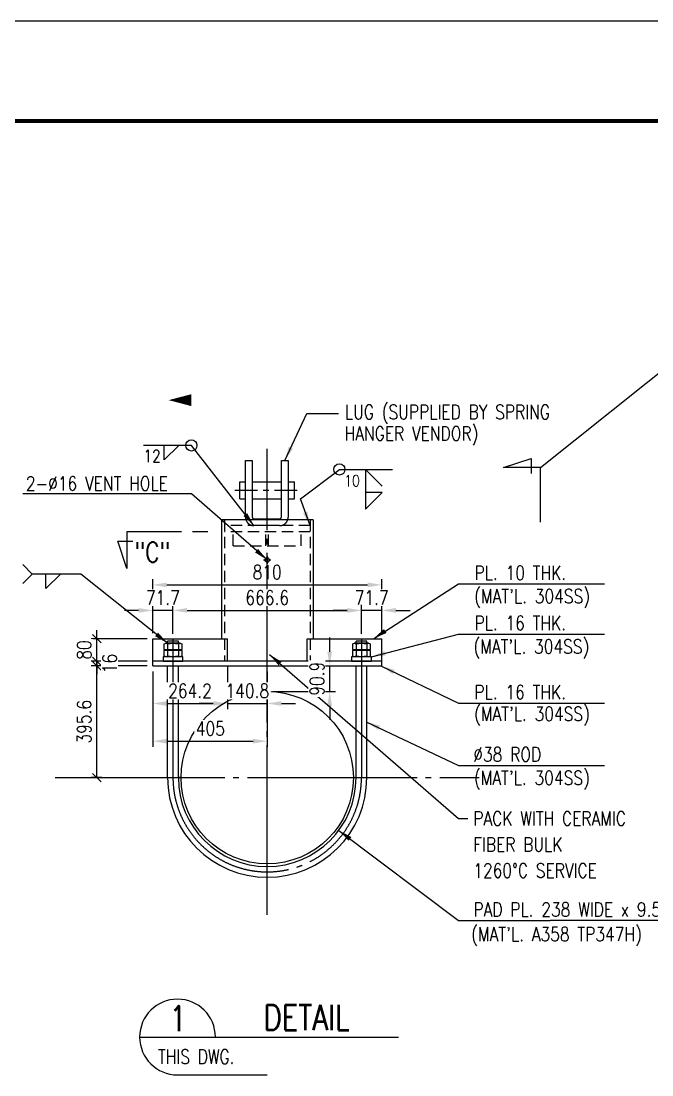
# Model space of a CAD drawing. Header units: millimetres. Extents: x 0 to 91981, y -132907 to 77676.
# Drawn here: x 26668 to 33361, y 24507 to 35691 of the extents above; entities that cross this region are included whole.
import ezdxf
from ezdxf.enums import TextEntityAlignment as Align

# ---------------------------------------------------------------- set-up
doc = ezdxf.new("R2010")
doc.units = ezdxf.units.MM
doc.header["$LTSCALE"] = 60
for name, pattern in [('CENTER', [7, 4, -1, 1, -1]), ('JNK-CENTER', [34, 30, -1.5, 1, -1.5]), ('JNK-HIDDEN', [3, 2, -1]), ('PHA', [30, 20, -2, 2, -2, 2, -2])]:
    doc.linetypes.add(name, pattern=pattern)
for name, color, linetype in [('C', 1, 'CENTER'), ('CEN-R', 1, 'JNK-CENTER'), ('CENTER-R', 1, 'CENTER'), ('CON-C', 4, 'Continuous'), ('CON-G', 3, 'Continuous'), ('CON-W', 7, 'Continuous'), ('CON-Y', 2, 'Continuous'), ('Dim-W', 7, 'Continuous'), ('HID-Y', 2, 'JNK-HIDDEN'), ('PAN-W', 6, 'PHA'), ('TXT-Y', 2, 'Continuous')]:
    doc.layers.add(name, color=color, linetype=linetype)
doc.layers.add('CONT-G', color=3, linetype='Continuous', lineweight=25)
doc.styles.add('SIMPLEX', font='simplex.shx', dxfattribs={"width": 0.8})
doc.dimstyles.new('DIM60', dxfattribs={"dimscale": 60, "dimtxt": 2.5, "dimasz": 2.5, "dimexe": 1, "dimexo": 1, "dimgap": 1, "dimtad": 1, "dimdsep": 46, "dimtxsty": 'SIMPLEX', "dimcen": 0, "dimclrd": 256, "dimclre": 256, "dimclrt": 2, "dimadec": 1, "dimazin": 2, "dimtfac": 1, "dimtix": 1, "dimtmove": 2, "dimatfit": 2, "dimfxl": 1, "dimarcsym": 1})
doc.dimstyles.new('DIM60x3', dxfattribs={"dimscale": 60, "dimtxt": 2.5, "dimasz": 2.5, "dimexe": 1, "dimexo": 1, "dimgap": 1, "dimtad": 1, "dimdec": 1, "dimlfac": 0.333333, "dimdsep": 46, "dimtxsty": 'SIMPLEX', "dimcen": 0, "dimclrd": 256, "dimclre": 256, "dimclrt": 2, "dimadec": 1, "dimazin": 2, "dimtfac": 1, "dimtdec": 1, "dimtix": 1, "dimtmove": 2, "dimatfit": 2, "dimldrblk": 'NONE', "dimfxl": 1, "dimtfill": 1, "dimarcsym": 1})

# ---------------------------------------------------------------- blocks, each defined once
blk = doc.blocks.new('TITLE')
at = {"color": 7}
blk.add_line((841, 594.85), (0, 594.85), dxfattribs=at)
at = {"color": 7, "const_width": 0.707}
blk.add_lwpolyline([(823.32, 577.17), (27.94, 577.17)], dxfattribs=at)
blk = doc.blocks.new('SECTITLE')
at = {"layer": 'CON-G'}
for p, q in [((-1.7, 0), (44.1, 0)), ((5, -6.7), (20.86, -6.7))]:
    blk.add_line(p, q, dxfattribs=at)
blk.add_arc((5, 0), 6.7, 0, 270, dxfattribs=at)
at = {"layer": 'CON-C', "style": 'SIMPLEX', "width": 0.8}
for tag, p in [('ELEVATION', (27.83, 1.22)), ('A', (5.06, 1.04))]:
    blk.add_attdef(tag, text='', height=4.5, dxfattribs=at).set_placement(p, align=Align.CENTER)
at = {"layer": 'CON-Y', "style": 'SIMPLEX', "width": 0.8}
blk.add_attdef('SCALE', text='', height=2.5, dxfattribs=at).set_placement((44.9, -3.72), align=Align.RIGHT)
blk.add_attdef('H0000-0000', (1.54, -4.72), '', height=2.5, dxfattribs=at)
blk = doc.blocks.new('_Oblique')
at = {"color": 0, "linetype": 'ByBlock', "lineweight": -2}
blk.add_line((-0.5, -0.5), (0.5, 0.5), dxfattribs=at)
blk = doc.blocks.new('*D133')
at = {"layer": 'DEFPOINTS', "color": 0, "ltscale": 60, "transparency": 16777216}
for p in [(27472, 28849), (28064, 28849), (27585, 27662)]:
    blk.add_point(p, dxfattribs=at)
at = {"layer": 'Dim-W', "linetype": 'ByBlock', "lineweight": -2, "ltscale": 60, "transparency": 16777216}
for p, q in [((28004, 28849), (27412, 28849)), ((27472, 27662), (27472, 28849)), ((27525, 27662), (27412, 27662))]:
    blk.add_line(p, q, dxfattribs=at)
at = {"layer": 'Dim-W', "lineweight": -2, "ltscale": 60, "transparency": 16777216, "xscale": 90, "yscale": 90, "zscale": 90}
for p, rotation in [((27472, 28849), 90), ((27472, 27662), 270)]:
    blk.add_blockref('_Oblique', p, dxfattribs=dict(at, rotation=rotation))
at = {"layer": 'Dim-W', "color": 2, "ltscale": 60, "transparency": 16777216, "insert": (27337, 28255), "char_height": 150, "attachment_point": 5, "rotation": 90, "style": 'SIMPLEX', "bg_fill": 3, "box_fill_scale": 1.1, "bg_fill_color": 256, "bg_fill_true_color": 13158600, "bg_fill_transparency": 0}
blk.add_mtext('395.6', dxfattribs=at)
blk = doc.blocks.new('_None')
blk = doc.blocks.new('*D134')
at = {"layer": 'DEFPOINTS', "color": 0, "ltscale": 60, "transparency": 16777216}
for p in [(28064, 29137), (28064, 28897)]:
    blk.add_point(p, dxfattribs=at)
at = {"layer": 'Dim-W', "linetype": 'ByBlock', "lineweight": -2, "ltscale": 60, "transparency": 16777216}
for p, q in [((27472, 29137), (27472, 29227)), ((28004, 29137), (27412, 29137)), ((27472, 28897), (27472, 29137)), ((28004, 28897), (27412, 28897)), ((27472, 28897), (27472, 28807))]:
    blk.add_line(p, q, dxfattribs=at)
at = {"layer": 'Dim-W', "lineweight": -2, "ltscale": 60, "transparency": 16777216, "xscale": 90, "yscale": 90, "zscale": 90}
for p, rotation in [((27472, 29137), 270), ((27472, 28897), 90)]:
    blk.add_blockref('_Oblique', p, dxfattribs=dict(at, rotation=rotation))
at = {"layer": 'Dim-W', "color": 2, "ltscale": 60, "transparency": 16777216, "insert": (27337, 29017), "char_height": 150, "attachment_point": 5, "rotation": 90, "style": 'SIMPLEX', "bg_fill": 3, "box_fill_scale": 1.1, "bg_fill_color": 256, "bg_fill_true_color": 13158600, "bg_fill_transparency": 0}
blk.add_mtext('80', dxfattribs=at)
at = {"layer": 'DEFPOINTS', "color": 0, "ltscale": 60, "transparency": 16777216}
blk.add_point((27472, 29137), dxfattribs=at)
blk = doc.blocks.new('*D135')
at = {"layer": 'DEFPOINTS', "color": 0, "ltscale": 60, "transparency": 16777216}
for p in [(28064, 28897), (28064, 28849)]:
    blk.add_point(p, dxfattribs=at)
at = {"layer": 'Dim-W', "linetype": 'ByBlock', "lineweight": -2, "ltscale": 60, "transparency": 16777216}
for p, q in [((27472, 28897), (27472, 28987)), ((28004, 28897), (27412, 28897)), ((27472, 28849), (27472, 28897)), ((28004, 28849), (27412, 28849)), ((27472, 28849), (27472, 28759))]:
    blk.add_line(p, q, dxfattribs=at)
at = {"layer": 'Dim-W', "lineweight": -2, "ltscale": 60, "transparency": 16777216, "xscale": 90, "yscale": 90, "zscale": 90}
for p, rotation in [((27472, 28897), 270), ((27472, 28849), 90)]:
    blk.add_blockref('_Oblique', p, dxfattribs=dict(at, rotation=rotation))
at = {"layer": 'Dim-W', "color": 2, "ltscale": 60, "transparency": 16777216, "insert": (27607, 28873), "char_height": 150, "attachment_point": 5, "rotation": 90, "style": 'SIMPLEX', "bg_fill": 3, "box_fill_scale": 1.1, "bg_fill_color": 256, "bg_fill_true_color": 13158600, "bg_fill_transparency": 0}
blk.add_mtext('16', dxfattribs=at)
at = {"layer": 'DEFPOINTS', "color": 0, "ltscale": 60, "transparency": 16777216}
blk.add_point((27472, 28897), dxfattribs=at)
blk = doc.blocks.new('*D136')
at = {"layer": 'DEFPOINTS', "color": 0, "ltscale": 60, "transparency": 16777216}
for p in [(28857, 28897), (28064, 28849), (28857, 28449)]:
    blk.add_point(p, dxfattribs=at)
at = {"layer": 'Dim-W', "linetype": 'ByBlock', "lineweight": -2, "ltscale": 60, "transparency": 16777216}
for p, q in [((28064, 28789), (28064, 28389)), ((28857, 28837), (28857, 28389)), ((28214, 28449), (28707, 28449))]:
    blk.add_line(p, q, dxfattribs=at)
at = {"layer": 'Dim-W', "ltscale": 60, "transparency": 16777216}
for points in [[(28214, 28474), (28214, 28424), (28064, 28449)], [(28707, 28474), (28707, 28424), (28857, 28449)]]:
    blk.add_solid(points, dxfattribs=at)
at = {"layer": 'Dim-W', "color": 2, "ltscale": 60, "transparency": 16777216, "insert": (28460, 28584), "char_height": 150, "attachment_point": 5, "style": 'SIMPLEX', "bg_fill": 3, "box_fill_scale": 1.1, "bg_fill_color": 256, "bg_fill_true_color": 13158600, "bg_fill_transparency": 0}
blk.add_mtext('264.2', dxfattribs=at)
blk = doc.blocks.new('*D137')
at = {"layer": 'DEFPOINTS', "color": 0, "ltscale": 60, "transparency": 16777216}
for p in [(30494, 29708), (28064, 29137), (30494, 29137)]:
    blk.add_point(p, dxfattribs=at)
at = {"layer": 'Dim-W', "linetype": 'ByBlock', "lineweight": -2, "ltscale": 60, "transparency": 16777216}
for p, q in [((28064, 29197), (28064, 29768)), ((30494, 29197), (30494, 29768)), ((28214, 29708), (30344, 29708))]:
    blk.add_line(p, q, dxfattribs=at)
at = {"layer": 'Dim-W', "ltscale": 60, "transparency": 16777216}
for points in [[(28214, 29733), (28214, 29683), (28064, 29708)], [(30344, 29733), (30344, 29683), (30494, 29708)]]:
    blk.add_solid(points, dxfattribs=at)
at = {"layer": 'Dim-W', "color": 2, "ltscale": 60, "transparency": 16777216, "insert": (29279, 29843), "char_height": 150, "attachment_point": 5, "style": 'SIMPLEX'}
blk.add_mtext('810', dxfattribs=at)
blk = doc.blocks.new('*D138')
at = {"layer": 'DEFPOINTS', "color": 0, "ltscale": 60, "transparency": 16777216}
for p in [(30279, 29129), (30494, 29137)]:
    blk.add_point(p, dxfattribs=at)
at = {"layer": 'Dim-W', "linetype": 'ByBlock', "lineweight": -2, "ltscale": 60, "transparency": 16777216}
for p, q in [((30129, 29437), (29979, 29437)), ((30279, 29189), (30279, 29497)), ((30494, 29437), (30279, 29437)), ((30494, 29197), (30494, 29497)), ((30644, 29437), (30794, 29437))]:
    blk.add_line(p, q, dxfattribs=at)
at = {"layer": 'Dim-W', "ltscale": 60, "transparency": 16777216}
for points in [[(30129, 29462), (30129, 29412), (30279, 29437)], [(30644, 29462), (30644, 29412), (30494, 29437)]]:
    blk.add_solid(points, dxfattribs=at)
at = {"layer": 'Dim-W', "color": 2, "ltscale": 60, "transparency": 16777216, "insert": (30387, 29572), "char_height": 150, "attachment_point": 5, "style": 'SIMPLEX', "bg_fill": 3, "box_fill_scale": 1.1, "bg_fill_color": 256, "bg_fill_true_color": 13158600, "bg_fill_transparency": 0}
blk.add_mtext('71.7', dxfattribs=at)
at = {"layer": 'DEFPOINTS', "color": 0, "ltscale": 60, "transparency": 16777216}
blk.add_point((30279, 29437), dxfattribs=at)
blk = doc.blocks.new('*D139')
at = {"layer": 'DEFPOINTS', "color": 0, "ltscale": 60, "transparency": 16777216}
for p in [(30279, 29437), (28279, 29129), (30279, 29129)]:
    blk.add_point(p, dxfattribs=at)
at = {"layer": 'Dim-W', "linetype": 'ByBlock', "lineweight": -2, "ltscale": 60, "transparency": 16777216}
for p, q in [((28279, 29189), (28279, 29497)), ((28429, 29437), (30129, 29437)), ((30279, 29189), (30279, 29497))]:
    blk.add_line(p, q, dxfattribs=at)
at = {"layer": 'Dim-W', "ltscale": 60, "transparency": 16777216}
for points in [[(28429, 29462), (28429, 29412), (28279, 29437)], [(30129, 29462), (30129, 29412), (30279, 29437)]]:
    blk.add_solid(points, dxfattribs=at)
at = {"layer": 'Dim-W', "color": 2, "ltscale": 60, "transparency": 16777216, "insert": (29279, 29572), "char_height": 150, "attachment_point": 5, "style": 'SIMPLEX', "bg_fill": 3, "box_fill_scale": 1.1, "bg_fill_color": 256, "bg_fill_true_color": 13158600, "bg_fill_transparency": 0}
blk.add_mtext('666.6', dxfattribs=at)
blk = doc.blocks.new('*D140')
at = {"layer": 'DEFPOINTS', "color": 0, "ltscale": 60, "transparency": 16777216}
for p in [(29279, 28849), (29279, 28576)]:
    blk.add_point(p, dxfattribs=at)
at = {"layer": 'Dim-W', "linetype": 'ByBlock', "lineweight": -2, "ltscale": 60, "transparency": 16777216}
for p, q in [((29942, 28999), (29942, 29149)), ((29339, 28849), (30002, 28849)), ((29942, 28576), (29942, 28849)), ((29339, 28576), (30002, 28576)), ((29942, 28426), (29942, 28276))]:
    blk.add_line(p, q, dxfattribs=at)
at = {"layer": 'Dim-W', "ltscale": 60, "transparency": 16777216}
for points in [[(29917, 28999), (29967, 28999), (29942, 28849)], [(29917, 28426), (29967, 28426), (29942, 28576)]]:
    blk.add_solid(points, dxfattribs=at)
at = {"layer": 'Dim-W', "color": 2, "ltscale": 60, "transparency": 16777216, "insert": (29807, 28712), "char_height": 150, "attachment_point": 5, "rotation": 90, "style": 'SIMPLEX', "bg_fill": 3, "box_fill_scale": 1.1, "bg_fill_color": 256, "bg_fill_true_color": 13158600, "bg_fill_transparency": 0}
blk.add_mtext('90.9', dxfattribs=at)
at = {"layer": 'DEFPOINTS', "color": 0, "ltscale": 60, "transparency": 16777216}
blk.add_point((29942, 28849), dxfattribs=at)
blk = doc.blocks.new('*D141')
at = {"layer": 'DEFPOINTS', "color": 0, "ltscale": 60, "transparency": 16777216}
for p in [(28064, 28849), (29279, 28849), (29279, 28049)]:
    blk.add_point(p, dxfattribs=at)
at = {"layer": 'Dim-W', "linetype": 'ByBlock', "lineweight": -2, "ltscale": 60, "transparency": 16777216}
for p, q in [((28064, 28789), (28064, 27989)), ((29279, 28789), (29279, 27989)), ((28214, 28049), (29129, 28049))]:
    blk.add_line(p, q, dxfattribs=at)
at = {"layer": 'Dim-W', "ltscale": 60, "transparency": 16777216}
for points in [[(28214, 28074), (28214, 28024), (28064, 28049)], [(29129, 28074), (29129, 28024), (29279, 28049)]]:
    blk.add_solid(points, dxfattribs=at)
at = {"layer": 'Dim-W', "color": 2, "ltscale": 60, "transparency": 16777216, "insert": (28676, 28184), "char_height": 150, "attachment_point": 5, "style": 'SIMPLEX', "bg_fill": 3, "box_fill_scale": 1.1, "bg_fill_color": 256, "bg_fill_true_color": 13158600, "bg_fill_transparency": 0}
blk.add_mtext('405', dxfattribs=at)
blk = doc.blocks.new('weld-sy2')
blk.add_lwpolyline([(2.56, 0), (0, -2.56), (0, 0)])
at = {"style": 'SIMPLEX', "width": 0.8}
blk.add_attdef('4', text='', height=2.2, dxfattribs=at).set_placement((-0.6504, -2.992), align=Align.RIGHT)
blk = doc.blocks.new('weld-sy8')
blk.add_lwpolyline([(3.2, -3.2), (0, 0), (0, -7.6), (3.2, -4.4), (0, -4.4)])
blk = doc.blocks.new('*D160')
at = {"layer": 'DEFPOINTS', "color": 0, "ltscale": 60, "transparency": 16777216}
for p in [(28857, 28897), (29279, 28849)]:
    blk.add_point(p, dxfattribs=at)
at = {"layer": 'Dim-W', "linetype": 'ByBlock', "lineweight": -2, "ltscale": 60, "transparency": 16777216}
for p, q in [((28857, 28837), (28857, 28389)), ((29279, 28789), (29279, 28389)), ((28707, 28449), (28557, 28449)), ((28857, 28449), (29279, 28449)), ((29429, 28449), (29579, 28449))]:
    blk.add_line(p, q, dxfattribs=at)
at = {"layer": 'Dim-W', "ltscale": 60, "transparency": 16777216}
for points in [[(28707, 28474), (28707, 28424), (28857, 28449)], [(29429, 28474), (29429, 28424), (29279, 28449)]]:
    blk.add_solid(points, dxfattribs=at)
at = {"layer": 'Dim-W', "color": 2, "ltscale": 60, "transparency": 16777216, "insert": (29068, 28584), "char_height": 150, "attachment_point": 5, "style": 'SIMPLEX', "bg_fill": 3, "box_fill_scale": 1.1, "bg_fill_color": 256, "bg_fill_true_color": 13158600, "bg_fill_transparency": 0}
blk.add_mtext('140.8', dxfattribs=at)
at = {"layer": 'DEFPOINTS', "color": 0, "ltscale": 60, "transparency": 16777216}
blk.add_point((29279, 28449), dxfattribs=at)
blk = doc.blocks.new('*D161')
at = {"layer": 'DEFPOINTS', "color": 0, "ltscale": 60, "transparency": 16777216}
for p in [(28064, 29137), (28279, 29129)]:
    blk.add_point(p, dxfattribs=at)
at = {"layer": 'Dim-W', "linetype": 'ByBlock', "lineweight": -2, "ltscale": 60, "transparency": 16777216}
for p, q in [((27914, 29437), (27764, 29437)), ((28064, 29197), (28064, 29497)), ((28279, 29437), (28064, 29437)), ((28279, 29189), (28279, 29497)), ((28429, 29437), (28579, 29437))]:
    blk.add_line(p, q, dxfattribs=at)
at = {"layer": 'Dim-W', "ltscale": 60, "transparency": 16777216}
for points in [[(27914, 29462), (27914, 29412), (28064, 29437)], [(28429, 29462), (28429, 29412), (28279, 29437)]]:
    blk.add_solid(points, dxfattribs=at)
at = {"layer": 'Dim-W', "color": 2, "ltscale": 60, "transparency": 16777216, "insert": (28172, 29572), "char_height": 150, "attachment_point": 5, "style": 'SIMPLEX', "bg_fill": 3, "box_fill_scale": 1.1, "bg_fill_color": 256, "bg_fill_true_color": 13158600, "bg_fill_transparency": 0}
blk.add_mtext('71.7', dxfattribs=at)
at = {"layer": 'DEFPOINTS', "color": 0, "ltscale": 60, "transparency": 16777216}
blk.add_point((28064, 29437), dxfattribs=at)
blk = doc.blocks.new('SECMARK2')
at = {"layer": 'CON-C'}
blk.add_line((0, 0), (-2.72, 0), dxfattribs=at)
blk.add_lwpolyline([(-4.67, 0), (-14.32, 0), (-14.32, 6.51), (-15.93, 1.64), (-13.23, 1.64)], dxfattribs=at)
at = {"layer": 'CON-C', "style": 'SIMPLEX', "width": 0.8}
blk.add_attdef('TAG', (-12.98, 1.18), '', height=3.5, dxfattribs=at)
blk = doc.blocks.new('U-BEND NUTS')
at = {"layer": 'CENTER-R'}
blk.add_line((0, 232), (0, 0), dxfattribs=at)
at = {"layer": 'CON-W', "color": 3}
for p, q in [((75, 192), (-75, 192)), ((75, 120), (-75, 120)), ((75, 120), (-75, 120)), ((57, 212), (-57, 212)), ((-57, 192), (-57, 212)), ((-57, 185), (-57, 127)), ((-57, 113), (-57, 55)), ((57, 192), (57, 212)), ((57, 185), (57, 127)), ((57, 113), (57, 55)), ((75, 48), (-75, 48))]:
    blk.add_line(p, q, dxfattribs=at)
for points in [[(-93, 185, -0.372659), (-57, 185, -0.117627), (57, 185, -0.372659), (93, 185), (93, 127, -0.372659), (57, 127, -0.117627), (-57, 127, -0.372659), (-93, 127)], [(-93, 113, -0.372659), (-57, 113, -0.117627), (57, 113, -0.372659), (93, 113), (93, 55, -0.372659), (57, 55, -0.117627), (-57, 55, -0.372659), (-93, 55)]]:
    blk.add_lwpolyline(points, format="xyb", close=True, dxfattribs=at)
blk.add_lwpolyline([(105, 0), (105, 48), (-105, 48), (-105, 0)], close=True, dxfattribs=at)

msp = doc.modelspace()

# ---------------------------------------------------------------- linework, layer by layer
at = {"elevation": -1544.59734}
msp.add_lwpolyline([(28474.09629, 31188.46331, 0, 0, 0), (28474.09629, 31668.46331, 126, 0, 0), (28234.09629, 31668.46331, 0, 0, 0)], format="xyseb", dxfattribs=at)
at = {"elevation": -327.42481}
msp.add_lwpolyline([(26685.01853, 29721.97277), (26785.81853, 29822.77277), (26685.01853, 29923.57277)], dxfattribs=at)
at = {"layer": 'C'}
msp.add_line((28935.58962, 30711.80608), (29638.48125, 30711.80608), dxfattribs=at)
msp.add_line((28935.58962, 30711.80608), (29638.48125, 30711.80608), dxfattribs=at)
at = {"layer": 'CEN-R'}
for p, q in [((29279.10655, 26206.99048), (29279.10655, 31153.31615)), ((29279.10655, 30012.25628), (29279.10655, 29932.25628)), ((29239.10655, 29972.25628), (29319.10655, 29972.25628)), ((30279.06652, 28896.80614), (30279.06655, 27662.08544)), ((27029.10655, 27662.08544), (31529.10655, 27662.08544))]:
    msp.add_line(p, q, dxfattribs=at)
msp.add_arc((29279.10655, 27662.08544), 999.96, 180, 0, dxfattribs=at)
at = {"layer": 'CON-C'}
for points in [[(32178.27503, 30953.42869), (33669.02237, 32143.34777), (35447.3442, 30759.11962), (35252.70794, 31116.29548), (34983.07211, 30909.97316)], [(32178.27503, 30374.42869), (32178.27503, 30953.42869), (31787.67503, 30953.42869), (32079.67503, 31050.42869), (32079.67503, 30888.42869)]]:
    msp.add_lwpolyline(points, dxfattribs=at)
at = {"layer": 'CON-G'}
for p, q in [((29701.50655, 29136.80608), (30494.10655, 29136.80608)), ((30494.10656, 28896.80614), (28064.10655, 28896.80608)), ((28064.10655, 28848.80608), (28064.10655, 28896.80608)), ((30494.10656, 28848.80608), (30494.10656, 28896.80608)), ((28064.10655, 28848.80608), (30494.10656, 28848.80608))]:
    msp.add_line(p, q, dxfattribs=at)
at = {"layer": 'CON-W'}
msp.add_line((30044.25833, 30933.68302, 604.47657), (30609.43135, 30933.68302, 604.47657), dxfattribs=at)
at = {"layer": 'CON-W', "color": 3}
for p, q in [((28064.10655, 28896.8061), (28064.10655, 29136.8061)), ((28064.10655, 29136.80608), (28856.70655, 29136.80605)), ((30494.10656, 28896.8061), (30494.10655, 29136.8061)), ((28222.14655, 27662.08544), (28222.14655, 28848.80608)), ((28336.14655, 27662.08544), (28336.14655, 28848.80608)), ((30222.06655, 27662.08544), (30222.06655, 28848.80608)), ((30336.06655, 27662.08544), (30336.06655, 28848.80608)), ((28364.70655, 27662.08544), (28336.14655, 27662.08544)), ((30193.50655, 27662.08544), (30222.06655, 27662.08544))]:
    msp.add_line(p, q, dxfattribs=at)
at = {"layer": 'CON-W'}
for centre in [(28474.09629, 31188.46331, -1217.17253), (30044.25833, 30933.68302, 604.47657)]:
    msp.add_circle(centre, 60, dxfattribs=at)
at = {"layer": 'CON-W', "color": 3}
msp.add_circle((29279.10655, 27662.08544), 914.4, dxfattribs=at)
for radius in [1056.96, 942.96]:
    msp.add_arc((29279.10655, 27662.08544), radius, 180, 0, dxfattribs=at)
at = {"layer": 'CONT-G'}
for p, q in [((29764.95655, 30396.80608), (28793.25655, 30396.80608)), ((28793.25655, 30396.80608), (28793.25655, 29136.80608)), ((29764.95655, 30396.80608), (28793.25655, 30396.80608)), ((29764.95655, 30396.80608), (29764.95655, 29136.80608))]:
    msp.add_line(p, q, dxfattribs=at)
msp.add_circle((29279.10655, 29972.25628), 24, dxfattribs=at)
at = {"layer": 'HID-Y', "color": 2}
for p, q in [((28824.18655, 30396.80608), (28824.18655, 28896.80608)), ((29734.02655, 30336.80608), (28824.18655, 30336.80608)), ((29734.02655, 30396.80608), (29734.02655, 28896.80608)), ((29734.02655, 30270.80608), (28824.18655, 30270.80608)), ((28919.10658, 30120.80608), (28919.10658, 30270.80608)), ((29264.10658, 30120.80608), (29264.10658, 30270.80608)), ((29294.10658, 30120.80608), (29294.10658, 30270.80608)), ((29639.10658, 30120.80608), (29639.10658, 30270.80608)), ((28919.10658, 30120.80608), (29639.10658, 30120.80608))]:
    msp.add_line(p, q, dxfattribs=at)
at = {"layer": 'PAN-W'}
for p, q in [((28988.50236, 30801.80608), (29048.50236, 30801.80608)), ((28988.50236, 30621.80608), (28988.50236, 30801.80608)), ((28988.50236, 30801.80608), (29048.50236, 30801.80608)), ((28988.50236, 30621.80608), (28988.50236, 30801.80608)), ((29120.50236, 30801.80608), (29429.10655, 30801.80608)), ((29120.50236, 30801.80608), (29429.10655, 30801.80608)), ((29501.10655, 30801.80608), (29569.71078, 30801.80608)), ((29501.10655, 30801.80608), (29569.71078, 30801.80608)), ((29569.71078, 30621.80608), (29569.71078, 30801.80608)), ((29569.71078, 30621.80608), (29569.71078, 30801.80608)), ((28988.50236, 30621.80608), (29048.50236, 30621.80608)), ((28988.50236, 30621.80608), (29048.50236, 30621.80608)), ((29120.50236, 30621.80608), (29429.10655, 30621.80608)), ((29120.50236, 30621.80608), (29429.10655, 30621.80608)), ((29501.10655, 30621.80608), (29569.71078, 30621.80608)), ((29501.10655, 30621.80608), (29569.71078, 30621.80608))]:
    msp.add_line(p, q, dxfattribs=at)
msp.add_lwpolyline([(29120.50236, 30426.80608, 0.4142135624), (29138.50236, 30408.80608), (29411.10655, 30408.80608, 0.4142135624), (29429.10655, 30426.80608), (29429.10655, 31026.80608), (29501.10655, 31026.80608), (29501.10655, 30426.80608, -0.4142135624), (29411.10655, 30336.80608), (29138.50236, 30336.80608, -0.4142135624), (29048.50236, 30426.80608), (29048.50236, 31026.80608), (29120.50236, 31026.80608)], format="xyb", close=True, dxfattribs=at)
msp.add_lwpolyline([(29120.50236, 30426.80608, 0.4142135624), (29138.50236, 30408.80608), (29411.10655, 30408.80608, 0.4142135624), (29429.10655, 30426.80608), (29429.10655, 31026.80608), (29501.10655, 31026.80608), (29501.10655, 30426.80608, -0.4142135624), (29411.10655, 30336.80608), (29138.50236, 30336.80608, -0.4142135624), (29048.50236, 30426.80608), (29048.50236, 31026.80608), (29120.50236, 31026.80608)], format="xyb", close=True, dxfattribs=at)

# ---------------------------------------------------------------- block references
at = {"linetype": 'ByBlock', "xscale": 60, "yscale": 60, "zscale": 60}
msp.add_blockref('TITLE', (-0.0007, 0.00023), dxfattribs=at)
at = {"layer": 'CON-W', "xscale": 60, "yscale": 60, "zscale": 60}
for name, p, values in [('weld-sy2', (28187.53947, 31188.46331, -1217.17253), {'4': '12'}), ('SECTITLE', (28027.50655, 24909.30853), {'H0000-0000': 'THIS DWG.', 'A': '1', 'ELEVATION': 'DETAIL'})]:
    msp.add_blockref(name, p, dxfattribs=at).add_auto_attribs(values)
at = {"layer": 'CON-W'}
for name, p, xscale, yscale, zscale in [('weld-sy8', (30321.18141, 30933.68302, 604.47657), 55.38461538461539, 55.38461538461539, 55.38461538461539), ('weld-sy2', (26930.94284, 29822.77277, -327.42481), 60, 60, 60)]:
    msp.add_blockref(name, p, dxfattribs=dict(at, xscale=xscale, yscale=yscale, zscale=zscale))
at = {"layer": 'Dim-W'}
ref = msp.add_blockref('SECMARK2', (28648.82059, 30270.80608), dxfattribs=dict(at, xscale=-60, yscale=60, zscale=60, rotation=180))
ref.add_attrib('TAG', '"C"', (27870.02059, 29950.00608), dxfattribs={"layer": 'CON-C', "height": 210, "style": 'SIMPLEX', "width": 0.8})

# ---------------------------------------------------------------- texts
at = {"style": 'SIMPLEX', "width": 0.8}
msp.add_attdef('10', text='', height=121.84615, dxfattribs=at).set_placement((30262.51463, 30751.777, 604.47657), align=Align.RIGHT)
at = {"layer": 'CON-Y', "style": 'SIMPLEX', "width": 0.8}
for s, p in [('LUG (SUPPLIED BY SPRING', (30103.36609, 31468.03958, 354.71021)), ('HANGER VENDOR)', (30099.91173, 31240.02755, 354.71021)), ('2-%%C16 VENT HOLE', (26718.20401, 30709.3021, -327.42481)), ('PL. 10 THK.', (31478.65257, 29760.55735)), ("(MAT'L. 304SS)", (31474.85829, 29512.57347)), ('PL. 16 THK.', (31477.87534, 29227.9302)), ("(MAT'L. 304SS)", (31467.03644, 28978.19106)), ('PL. 16 THK.', (31476.91631, 28493.77892)), ("(MAT'L. 304SS)", (31473.12203, 28264.68305)), ('%%C38 ROD', (31465.46313, 27834.03663)), ("(MAT'L. 304SS)", (31472.06313, 27584.95089))]:
    msp.add_text(s, height=150, dxfattribs=at).set_placement(p)
at = {"layer": 'TXT-Y', "style": 'SIMPLEX', "width": 0.8}
for s, p in [('PACK WITH CERAMIC', (31465.38837, 27153.94589, -1230.1253)), ('FIBER BULK', (31465.38837, 26877.28951, -1230.1253)), ('1260%%DC SERVICE', (31465.38837, 26600.63298, -1230.1253)), ('PAD PL. 238 WIDE x 9.52 THK. ', (31466.85888, 26188.8696)), ("(MAT'L. A358 TP347H)", (31443.06578, 25925.61027))]:
    msp.add_text(s, height=150, dxfattribs=at).set_placement(p)

# ---------------------------------------------------------------- leaders
at = {"layer": 'Dim-W'}
for points, override in [([(29465.10655, 31026.80608), (29700.17119, 31525.3079), (30036.30085, 31525.3079)], {"dimtad": 0}), ([(29138.50236, 30336.80608, -327.42481), (28474.09629, 31188.46331, -327.42481), (27965.03531, 31188.46331, -327.42481)], {"dimgap": 1, "dimtad": 0}), ([(29734.02657, 30336.80608), (29630.55237, 30621.80608), (30044.25833, 30933.68302)], {"dimgap": 1, "dimtad": 0}), ([(29279.10655, 29972.25628, -327.42481), (28474.09629, 30674.43067, -327.42481), (26685.01853, 30674.43067, -327.42481)], {"dimtad": 0}), ([(29302.46636, 28970.6998), (31307.38066, 27226.89307), (31408.21892, 27226.89307)], {"dimgap": 1, "dimtad": 0, "dimatfit": 3, "dimtfill": 1}), ([(30486.06656, 28848.80608), (31307.38066, 28452.46424), (32858.75915, 28452.46424)], {"dimtad": 0}), ([(30330.06655, 28255.44576), (31307.38066, 27792.72196), (32858.75915, 27792.72196)], {"dimtad": 0}), ([(30037.73305, 27102.03241), (31307.38066, 26147.55493), (32279.59008, 26147.55493)], {"dimgap": 1, "dimtad": 0}), ([(36192.30481, 27160.0924), (34614.51471, 26147.55493), (32279.59008, 26147.55493)], {"dimtad": 0})]:
    msp.add_leader(points, dimstyle='DIM60', override=override, dxfattribs=at)

# ---------------------------------------------------------------- next in the draw order: dimensions: what is measured, and where the dimension line sits
at = {"layer": 'Dim-W', "ltscale": 60}
dim = msp.add_linear_dim(base=(27472.44721, 28848.80608), p1=(27585.42326, 27662.08544), p2=(28064.10655, 28848.80608), angle=90, dimstyle='DIM60x3', override={"dimasz": 1.5, "dimblk1": 'Oblique', "dimblk2": 'Oblique', "dimsah": 1}, dxfattribs=at)
dim.commit()
dim.dimension.update_dxf_attribs({"geometry": '*D133', "text_midpoint": (27337.44721, 28255.44576)})

# ---------------------------------------------------------------- next in the draw order: dimensions: what is measured, and where the dimension line sits
dim = msp.add_linear_dim(base=(27472.44721, 29136.8061), p1=(28064.10655, 28896.80608), p2=(28064.10655, 29136.8061), angle=90, dimstyle='DIM60x3', override={"dimasz": 1.5, "dimblk1": 'Oblique', "dimblk2": 'Oblique', "dimsah": 1}, dxfattribs=at)
dim.commit()
dim.dimension.update_dxf_attribs({"geometry": '*D134', "text_midpoint": (27337.44721, 29016.80609)})

# ---------------------------------------------------------------- next in the draw order: dimensions: what is measured, and where the dimension line sits
dim = msp.add_linear_dim(base=(30494.10655, 29708.05264), p1=(28064.10655, 29136.8061), p2=(30494.10655, 29136.8061), dimstyle='DIM60x3', override={"dimtmove": 0, "dimtfill": 0}, dxfattribs=at)
dim.commit()
dim.dimension.update_dxf_attribs({"geometry": '*D137', "text_midpoint": (29279.10655, 29708.05264), "dimtype": 160})
dim = msp.add_linear_dim(base=(27472.44721, 28896.80608), p1=(28064.10655, 28848.80608), p2=(28064.10655, 28896.80608), angle=90, dimstyle='DIM60x3', override={"dimasz": 1.5, "dimtad": 4, "dimblk1": 'Oblique', "dimblk2": 'Oblique', "dimsah": 1}, dxfattribs=at)
dim.commit()
dim.dimension.update_dxf_attribs({"geometry": '*D135', "text_midpoint": (27607.44721, 28872.80608)})

# ---------------------------------------------------------------- next in the draw order: leaders
at = {"layer": 'Dim-W'}
msp.add_leader([(28222.14628, 29088.80609, -327.42481), (27302.92486, 29822.77277, -327.42481), (26785.81853, 29822.77277, -327.42481)], dimstyle='DIM60', override={"dimgap": 1, "dimtad": 0}, dxfattribs=at)

# ---------------------------------------------------------------- next in the draw order: dimensions: what is measured, and where the dimension line sits
at = {"layer": 'Dim-W', "ltscale": 60}
dim = msp.add_linear_dim(base=(30279.06655, 29436.82353), p1=(30494.10655, 29136.8061), p2=(30279.06655, 29128.80614), dimstyle='DIM60x3', override={"dimtmove": 0}, dxfattribs=at)
dim.commit()
dim.dimension.update_dxf_attribs({"geometry": '*D138', "text_midpoint": (30386.58655, 29571.82353)})
dim = msp.add_linear_dim(base=(29279.10655, 28048.80608), p1=(28064.10655, 28848.80608), p2=(29279.10655, 28849.36305), dimstyle='DIM60x3', override={"dimtmove": 0}, dxfattribs=at)
dim.commit()
dim.dimension.update_dxf_attribs({"geometry": '*D141', "text_midpoint": (28675.77688, 28048.80608), "dimtype": 160})

# ---------------------------------------------------------------- next in the draw order: linework, layer by layer
at = {"layer": 'CEN-R'}
msp.add_line((28279.14628, 28896.80609), (28279.14655, 27662.08544), dxfattribs=at)

# ---------------------------------------------------------------- next in the draw order: dimensions: what is measured, and where the dimension line sits
at = {"layer": 'Dim-W', "ltscale": 60}
dim = msp.add_linear_dim(base=(30279.06655, 29436.8061), p1=(28279.14628, 29128.80609), p2=(30279.06655, 29128.80614), dimstyle='DIM60x3', override={"dimtmove": 0}, dxfattribs=at)
dim.commit()
dim.dimension.update_dxf_attribs({"geometry": '*D139', "text_midpoint": (29279.10642, 29571.8061)})

# ---------------------------------------------------------------- next in the draw order: leaders
at = {"layer": 'Dim-W'}
for points, override in [([(30405.48392, 29136.80608), (31307.38066, 29719.24268), (32858.75915, 29719.24268)], {"dimtad": 0}), ([(30384.06682, 28944.80614), (31307.38066, 29184.86026), (32858.75915, 29184.86026)], {"dimgap": 1, "dimtad": 0})]:
    msp.add_leader(points, dimstyle='DIM60', override=override, dxfattribs=at)

# ---------------------------------------------------------------- next in the draw order: linework, layer by layer
at = {"layer": 'CON-W', "color": 3}
for p, q in [((28856.70655, 28896.80617), (28856.70655, 29136.80617)), ((29701.50655, 28896.8061), (29701.50655, 29136.8061))]:
    msp.add_line(p, q, dxfattribs=at)

# ---------------------------------------------------------------- next in the draw order: block references
for p in [(28279.14655, 28896.80609), (30279.06682, 28896.80614)]:
    msp.add_blockref('U-BEND NUTS', p)

# ---------------------------------------------------------------- next in the draw order: dimensions: what is measured, and where the dimension line sits
at = {"layer": 'Dim-W', "ltscale": 60}
for base, p1, p2, picture, middle in [((28064.10655, 29436.8061), (28279.14628, 29128.80609), (28064.10655, 29136.8061), '*D161', (28171.62642, 29571.8061)), ((28856.70655, 28448.80608), (28064.10655, 28848.80608), (28856.70655, 28896.80617), '*D136', (28460.40655, 28583.80608))]:
    dim = msp.add_linear_dim(base=base, p1=p1, p2=p2, dimstyle='DIM60x3', override={"dimtmove": 0}, dxfattribs=at)
    dim.commit()
    dim.dimension.update_dxf_attribs({"geometry": picture, "text_midpoint": middle})
dim = msp.add_linear_dim(base=(29942.43622, 28848.80608), p1=(29279.10655, 28576.14928), p2=(29279.10655, 28848.80608), angle=90, dimstyle='DIM60x3', dxfattribs=at)
dim.commit()
dim.dimension.update_dxf_attribs({"geometry": '*D140', "text_midpoint": (29807.43622, 28712.47768)})

# ---------------------------------------------------------------- next in the draw order: dimensions: what is measured, and where the dimension line sits
dim = msp.add_linear_dim(base=(29279.10655, 28448.80608), p1=(28856.70655, 28896.80617), p2=(29279.10655, 28849.36305), dimstyle='DIM60x3', dxfattribs=at)
dim.commit()
dim.dimension.update_dxf_attribs({"geometry": '*D160', "text_midpoint": (29067.90655, 28583.80608)})

doc.saveas('drawing.dxf')
